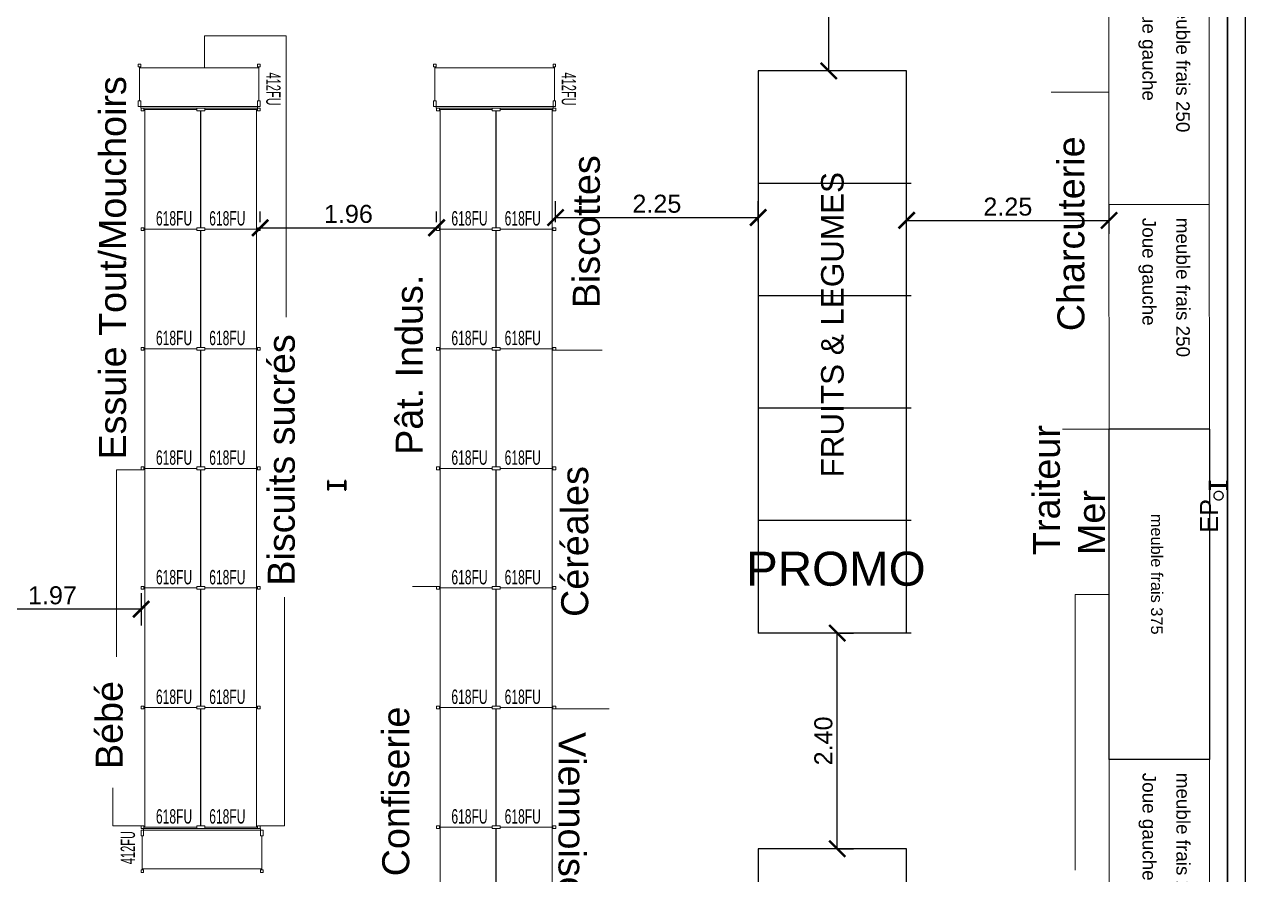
# Model space of a CAD drawing. Header units: millimetres. Extents: x 15590 to 15992, y 1055 to 1132.
# Drawn here: x 15856.93 to 15870.5, y 1084.24 to 1093.7 of the extents above; entities that cross this region are included whole.
import ezdxf
from ezdxf.enums import TextEntityAlignment as Align

# ---------------------------------------------------------------- set-up
doc = ezdxf.new("R2010")
doc.units = ezdxf.units.MM
doc.header["$MEASUREMENT"] = 0
doc.linetypes.add('Tirets', pattern=[0.004586, 0.002822, -0.001764])
doc.layers.get('0').update_dxf_attribs({"lineweight": 9})
doc.layers.add('DM cloison', color=7, linetype='Continuous', lineweight=9)
for name, color, linetype in [('DRAUF', 7, 'Continuous'), ('EP', 7, 'Continuous'), ('FAMILLES', 8, 'Continuous'), ('frais', 5, 'Continuous'), ('Gondoles.VETTI', 7, 'Continuous'), ('murs exterieurs.P', 7, 'Continuous'), ('structure', 7, 'Continuous')]:
    doc.layers.add(name, color=color, linetype=linetype)
doc.layers.add('FACADES_Stylo_No__88', color=7, linetype='Continuous', lineweight=9, true_color=0xfb03ff)
doc.styles.add('Arial', font='arial.ttf')
doc.styles.add('Arial Narrow', font='ARIALN.TTF', dxfattribs={"height": 0.3})
doc.styles.add('GENERATED_STYLE_2', font='')
doc.styles.get("Standard").update_dxf_attribs({"font": 'swiss.ttf', "height": 0.2})
doc.styles.add('STYLE_GENERE_1', font='arial.ttf')
doc.styles.get('GENERATED_STYLE_2').set_extended_font_data('Arial Occidental')
doc.dimstyles.get("Standard").update_dxf_attribs({"dimtxt": 0.2, "dimasz": 0.18, "dimexe": 0.18, "dimexo": 0.0625, "dimgap": 0.05, "dimtad": 1, "dimzin": 4, "dimdsep": 46, "dimtxsty": 'Standard', "dimblk": 'ARCHTICK', "dimcen": 0.09, "dimadec": 0, "dimazin": 0, "dimtfac": 1, "dimtofl": 0, "dimtmove": 0, "dimatfit": 3, "dimfxl": 1, "dimtolj": 1, "dimtzin": 0, "dimarcsym": 0})

# ---------------------------------------------------------------- blocks, each defined once
blk = doc.blocks.new('FRAIS250')
at = {"layer": 'frais', "linetype": 'ByBlock', "lineweight": -2}
for p, q in [((-0.558, 2.5), (-0.558, 0)), ((0.557, 2.5), (-0.558, 2.5)), ((0.557, 0), (0.557, 2.5)), ((-0.558, 0), (0.557, 0)), ((-0.558, 0), (0.557, 0))]:
    blk.add_line(p, q, dxfattribs=at)
at = {"layer": 'frais', "linetype": 'ByBlock', "lineweight": -2, "oblique": -180, "text_generation_flag": 6}
for s, p in [('Joue gauche', (-0.187, 2.351)), ('meuble frais 250', (0.189, 2.351))]:
    blk.add_text(s, height=0.15, rotation=90, dxfattribs=at).set_placement(p)
blk = doc.blocks.new('*U65')
at = {"color": 5, "linetype": 'ByBlock', "lineweight": -2}
for p, q in [((0.04, 1.115), (3.71, 1.115)), ((0.04, 1.115), (0.04, 0)), ((3.71, 1.115), (3.71, 0)), ((3.71, 0), (0.04, 0))]:
    blk.add_line(p, q, dxfattribs=at)
blk.add_text('meuble frais 375', height=0.13, dxfattribs=at).set_placement((0.98, 0.464))
blk = doc.blocks.new('2P618X133')
at = {"color": 6}
for points in [[(-0.621, 1.345), (-0.631, 1.345), (-0.631, 1.36), (-0.662, 1.36), (-0.662, 1.33), (-0.631, 1.33), (-0.631, 1.345), (-0.621, 1.345)], [(0.621, 1.345), (0.631, 1.345), (0.631, 1.36), (0.662, 1.36), (0.662, 1.33), (0.631, 1.33), (0.631, 1.345), (0.621, 1.345)], [(-0.045, 1.345), (-0.621, 1.345)], [(-0.621, 0.015), (-0.621, 1.345)], [(0.045, 1.345), (0.621, 1.345)], [(0.621, 0.015), (0.621, 1.345)], [(-0.621, 0.015), (-0.631, 0.015), (-0.631, 0.03), (-0.662, 0.03), (-0.662, 0), (-0.631, 0), (-0.631, 0.015), (-0.621, 0.015)], [(-0.045, 0.015), (-0.621, 0.015)], [(0.045, 0.015), (0.621, 0.015)], [(0.621, 0.015), (0.631, 0.015), (0.631, 0.03), (0.662, 0.03), (0.662, 0), (0.631, 0), (0.631, 0.015), (0.621, 0.015)]]:
    blk.add_lwpolyline(points, dxfattribs=at)
for points in [[(-0.045, 1.33), (0.045, 1.33), (0.045, 1.36), (-0.045, 1.36)], [(-0.045, 0), (0.045, 0), (0.045, 0.03), (-0.045, 0.03)]]:
    blk.add_lwpolyline(points, close=True, dxfattribs=at)
at = {"color": 7, "lineweight": 25}
blk.add_lwpolyline([(0, 0.03), (0, 1.33)], dxfattribs=at)
blk.add_lwpolyline([(0, 0.03), (0, 1.33)], dxfattribs=at)
at = {"color": 151, "lineweight": 15, "width": 0.6}
for p in [(-0.095, 0.135), (0.497, 0.135)]:
    blk.add_text('618FU', height=0.16, dxfattribs=at).set_placement(p, align=Align.MIDDLE_RIGHT)
blk = doc.blocks.new('A$C366C29EA')
at = {"color": 3}
for p, q in [((-0.05, 0), (-0.05, 1.7)), ((1.2, 0.05), (1.2, 1.7)), ((-0.05, 0.05), (1.2, 0.05))]:
    blk.add_line(p, q, dxfattribs=at)
at = {"layer": 'DRAUF', "color": 3}
blk.add_line((1.2, 1.7), (-0.05, 1.7), dxfattribs=at)
blk = doc.blocks.new('_ArchTick')
at = {"color": 0, "linetype": 'ByBlock', "const_width": 0.15}
blk.add_lwpolyline([(-0.5, -0.5), (0.5, 0.5)], dxfattribs=at)
blk = doc.blocks.new('*D370')
at = {"color": 0, "lineweight": -2, "transparency": 16777216}
for p, q in [((15858.23, 1087.372), (15858.23, 1087.015)), ((15856.257, 1087.354), (15856.257, 1087.015)), ((15858.23, 1087.195), (15856.257, 1087.195))]:
    blk.add_line(p, q, dxfattribs=at)
at = {"layer": 'DEFPOINTS', "color": 0, "transparency": 16777216}
for p in [(15856.257, 1087.416), (15858.23, 1087.435), (15856.257, 1087.195)]:
    blk.add_point(p, dxfattribs=at)
at = {"color": 0, "lineweight": -2, "transparency": 16777216, "xscale": 0.18, "yscale": 0.18, "zscale": 0.18, "rotation": 180}
blk.add_blockref('_ArchTick', (15856.257, 1087.195), dxfattribs=at)
at = {"color": 0, "lineweight": -2, "transparency": 16777216, "xscale": 0.18, "yscale": 0.18, "zscale": 0.18}
blk.add_blockref('_ArchTick', (15858.23, 1087.195), dxfattribs=at)
at = {"color": 0, "transparency": 16777216, "insert": (15857.244, 1087.348), "char_height": 0.2, "attachment_point": 5}
blk.add_mtext('\\A1;1.97', dxfattribs=at)
blk = doc.blocks.new('*D376')
at = {"color": 0, "lineweight": -2, "transparency": 16777216}
for p, q in [((15865.965, 1084.531), (15865.965, 1086.93)), ((15865.999, 1086.93), (15866.145, 1086.93)), ((15865.974, 1084.531), (15866.145, 1084.531))]:
    blk.add_line(p, q, dxfattribs=at)
at = {"layer": 'DEFPOINTS', "color": 0, "transparency": 16777216}
for p in [(15865.936, 1086.93), (15865.965, 1086.93), (15865.911, 1084.531)]:
    blk.add_point(p, dxfattribs=at)
at = {"color": 0, "lineweight": -2, "transparency": 16777216, "xscale": 0.18, "yscale": 0.18, "zscale": 0.18}
for p, rotation in [((15865.965, 1086.93), 90), ((15865.965, 1084.531), 270)]:
    blk.add_blockref('_ArchTick', p, dxfattribs=dict(at, rotation=rotation))
at = {"color": 0, "transparency": 16777216, "insert": (15865.812, 1085.73), "char_height": 0.2, "attachment_point": 5, "rotation": 90}
blk.add_mtext('\\A1;2.40', dxfattribs=at)
blk = doc.blocks.new('*D386')
at = {"color": 0, "lineweight": -2, "transparency": 16777216}
for p, q in [((15866.736, 1091.367), (15866.736, 1091.698)), ((15868.986, 1091.369), (15868.986, 1091.698)), ((15866.736, 1091.518), (15868.986, 1091.518))]:
    blk.add_line(p, q, dxfattribs=at)
at = {"layer": 'DEFPOINTS', "color": 0, "transparency": 16777216}
for p in [(15868.986, 1091.518), (15866.736, 1091.305), (15868.986, 1091.306)]:
    blk.add_point(p, dxfattribs=at)
at = {"color": 0, "lineweight": -2, "transparency": 16777216, "xscale": 0.18, "yscale": 0.18, "zscale": 0.18, "rotation": 180}
blk.add_blockref('_ArchTick', (15866.736, 1091.518), dxfattribs=at)
at = {"color": 0, "lineweight": -2, "transparency": 16777216, "xscale": 0.18, "yscale": 0.18, "zscale": 0.18}
blk.add_blockref('_ArchTick', (15868.986, 1091.518), dxfattribs=at)
at = {"color": 0, "transparency": 16777216, "insert": (15867.861, 1091.67), "char_height": 0.2, "attachment_point": 5}
blk.add_mtext('\\A1;2.25', dxfattribs=at)
blk = doc.blocks.new('TG412')
at = {"layer": 'FACADES_Stylo_No__88', "linetype": 'Continuous'}
for p, q in [((-0.02, 0.678), (-0.08, 0.678)), ((-0.08, 0.649), (-0.08, 0.678)), ((-0.08, 0.649), (-0.02, 0.649)), ((-0.02, 0.649), (-0.02, 0.678)), ((0, 0.649), (-0.02, 0.649)), ((-0.02, 0.649), (-0.02, -0.649)), ((0, 0.649), (0, -0.649)), ((-0.08, -0.678), (-0.08, -0.649)), ((-0.08, -0.649), (-0.02, -0.649)), ((-0.02, -0.678), (-0.08, -0.678)), ((-0.02, -0.649), (-0.02, -0.678)), ((-0.02, -0.649), (0, -0.649))]:
    blk.add_line(p, q, dxfattribs=at)
at = {"layer": 'FACADES_Stylo_No__88', "linetype": 'Continuous', "flags": 128}
for points in [[(-0.45, 0.664), (-0.459, 0.664), (-0.459, 0.649), (-0.489, 0.649), (-0.489, 0.678), (-0.459, 0.678), (-0.459, 0.664)], [(-0.45, -0.664), (-0.459, -0.664), (-0.459, -0.678), (-0.489, -0.678), (-0.489, -0.649), (-0.459, -0.649), (-0.459, -0.664)]]:
    blk.add_lwpolyline(points, close=True, dxfattribs=at)
for points in [[(-0.08, 0.664), (-0.45, 0.664)], [(-0.449, 0.664), (-0.449, -0.664)], [(-0.08, -0.664), (-0.45, -0.664)]]:
    blk.add_lwpolyline(points, dxfattribs=at)
at = {"color": 151, "linetype": 'Continuous', "insert": (-0.028, 0.824), "char_height": 0.15965, "attachment_point": 6, "style": 'STYLE_GENERE_1'}
blk.add_mtext('\\A1;{\\W0.550000x;\\fArial|b0|i0|c0|p34;412FU}', dxfattribs=at)
blk = doc.blocks.new('*D396')
at = {"color": 0, "lineweight": -2, "transparency": 16777216}
for p, q in [((15865.851, 1096.163), (15865.69, 1096.163)), ((15865.87, 1096.163), (15865.87, 1093.18)), ((15865.851, 1093.18), (15865.69, 1093.18))]:
    blk.add_line(p, q, dxfattribs=at)
at = {"layer": 'DEFPOINTS', "color": 0, "transparency": 16777216}
for p in [(15865.914, 1096.163), (15865.87, 1093.18), (15865.914, 1093.18)]:
    blk.add_point(p, dxfattribs=at)
at = {"color": 0, "lineweight": -2, "transparency": 16777216, "xscale": 0.18, "yscale": 0.18, "zscale": 0.18}
for p, rotation in [((15865.87, 1096.163), 90), ((15865.87, 1093.18), 270)]:
    blk.add_blockref('_ArchTick', p, dxfattribs=dict(at, rotation=rotation))
at = {"color": 0, "transparency": 16777216, "insert": (15865.717, 1094.671), "char_height": 0.2, "attachment_point": 5, "rotation": 90}
blk.add_mtext('\\A1;2.98', dxfattribs=at)
blk = doc.blocks.new('*D403')
at = {"color": 0, "lineweight": -2, "transparency": 16777216}
for p, q in [((15859.553, 1091.499), (15859.553, 1091.616)), ((15861.513, 1091.499), (15861.513, 1091.616)), ((15859.553, 1091.436), (15861.513, 1091.436))]:
    blk.add_line(p, q, dxfattribs=at)
at = {"layer": 'DEFPOINTS', "color": 0, "transparency": 16777216}
for p in [(15859.553, 1091.436), (15861.513, 1091.436), (15861.513, 1091.436)]:
    blk.add_point(p, dxfattribs=at)
at = {"color": 0, "lineweight": -2, "transparency": 16777216, "xscale": 0.18, "yscale": 0.18, "zscale": 0.18, "rotation": 180}
blk.add_blockref('_ArchTick', (15859.553, 1091.436), dxfattribs=at)
at = {"color": 0, "lineweight": -2, "transparency": 16777216, "xscale": 0.18, "yscale": 0.18, "zscale": 0.18}
blk.add_blockref('_ArchTick', (15861.513, 1091.436), dxfattribs=at)
at = {"color": 0, "transparency": 16777216, "insert": (15860.533, 1091.589), "char_height": 0.2, "attachment_point": 5}
blk.add_mtext('\\A1;1.96', dxfattribs=at)
blk = doc.blocks.new('*D404')
at = {"color": 0, "lineweight": -2, "transparency": 16777216}
for p, q in [((15862.836, 1091.499), (15862.836, 1091.73)), ((15865.086, 1091.499), (15865.086, 1091.73)), ((15862.836, 1091.55), (15865.086, 1091.55))]:
    blk.add_line(p, q, dxfattribs=at)
at = {"layer": 'DEFPOINTS', "color": 0, "transparency": 16777216}
for p in [(15862.836, 1091.436), (15865.086, 1091.55), (15865.086, 1091.436)]:
    blk.add_point(p, dxfattribs=at)
at = {"color": 0, "lineweight": -2, "transparency": 16777216, "xscale": 0.18, "yscale": 0.18, "zscale": 0.18, "rotation": 180}
blk.add_blockref('_ArchTick', (15862.836, 1091.55), dxfattribs=at)
at = {"color": 0, "lineweight": -2, "transparency": 16777216, "xscale": 0.18, "yscale": 0.18, "zscale": 0.18}
blk.add_blockref('_ArchTick', (15865.086, 1091.55), dxfattribs=at)
at = {"color": 0, "transparency": 16777216, "insert": (15863.961, 1091.702), "char_height": 0.2, "attachment_point": 5}
blk.add_mtext('\\A1;2.25', dxfattribs=at)

msp = doc.modelspace()

# ---------------------------------------------------------------- linework, layer by layer
for p, q in [((15859.843, 1093.569), (15858.934, 1093.569)), ((15858.934, 1093.569), (15858.934, 1093.215)), ((15859.843, 1090.443), (15859.843, 1093.569)), ((15868.986, 1092.945), (15868.342, 1092.945)), ((15862.836, 1090.076), (15863.353, 1090.076)), ((15868.988, 1089.195), (15868.469, 1089.195)), ((15858.23, 1088.746), (15857.956, 1088.746)), ((15857.956, 1088.746), (15857.956, 1086.665)), ((15861.513, 1087.446), (15861.244, 1087.446)), ((15859.823, 1084.786), (15859.823, 1087.328)), ((15868.988, 1087.36), (15868.609, 1087.36)), ((15868.609, 1087.36), (15868.609, 1084.293)), ((15862.836, 1086.086), (15863.432, 1086.086)), ((15857.914, 1084.786), (15857.914, 1085.209)), ((15858.23, 1084.786), (15857.914, 1084.786)), ((15859.538, 1084.786), (15859.823, 1084.786))]:
    msp.add_line(p, q)
at = {"layer": 'EP', "linetype": 'Tirets', "ltscale": 1000}
msp.add_circle((15870.203, 1088.457), 0.05, dxfattribs=at)
at = {"layer": 'Gondoles.VETTI', "linetype": 'Continuous', "ltscale": 1000}
for p, q in [((15870.303, 1103.494), (15870.303, 1076.894)), ((15870.303, 1076.894), (15870.303, 1103.494))]:
    msp.add_line(p, q, dxfattribs=at)
at = {"layer": 'murs exterieurs.P', "linetype": 'Continuous', "ltscale": 1000, "flags": 128}
for points in [[(15870.303, 1096.502), (15870.303, 1070.704)], [(15870.503, 1070.704), (15870.503, 1096.502)]]:
    msp.add_lwpolyline(points, dxfattribs=at)
at = {"layer": 'structure', "color": 160, "linetype": 'Continuous', "lineweight": 35, "ltscale": 1000}
for p, q in [((15860.312, 1088.621), (15860.303, 1088.621)), ((15860.303, 1088.621), (15860.303, 1088.521)), ((15860.312, 1088.579), (15860.312, 1088.621)), ((15860.503, 1088.621), (15860.495, 1088.621)), ((15860.495, 1088.621), (15860.495, 1088.579)), ((15860.503, 1088.521), (15860.503, 1088.621)), ((15870.111, 1088.621), (15870.103, 1088.621)), ((15870.103, 1088.621), (15870.103, 1088.521)), ((15870.111, 1088.579), (15870.111, 1088.621)), ((15870.303, 1088.621), (15870.294, 1088.621)), ((15870.294, 1088.621), (15870.294, 1088.579)), ((15870.303, 1088.521), (15870.303, 1088.621)), ((15860.303, 1088.521), (15860.312, 1088.521)), ((15860.312, 1088.521), (15860.312, 1088.563)), ((15860.489, 1088.574), (15860.317, 1088.574)), ((15860.317, 1088.568), (15860.489, 1088.568)), ((15860.495, 1088.563), (15860.495, 1088.521)), ((15860.495, 1088.521), (15860.503, 1088.521)), ((15870.103, 1088.521), (15870.111, 1088.521)), ((15870.111, 1088.521), (15870.111, 1088.563)), ((15870.289, 1088.574), (15870.117, 1088.574)), ((15870.117, 1088.568), (15870.289, 1088.568)), ((15870.294, 1088.563), (15870.294, 1088.521)), ((15870.294, 1088.521), (15870.303, 1088.521))]:
    msp.add_line(p, q, dxfattribs=at)
for centre, start, end in [((15860.317, 1088.579), 180, 270), ((15860.317, 1088.563), 90, 180), ((15860.489, 1088.579), 270, 0), ((15860.489, 1088.563), 0, 90), ((15870.117, 1088.579), 180, 270), ((15870.117, 1088.563), 90, 180), ((15870.289, 1088.579), 270, 0), ((15870.289, 1088.563), 0, 90)]:
    msp.add_arc(centre, 0.0056, start, end, dxfattribs=at)

# ---------------------------------------------------------------- block references
for p, rotation in [((15858.875, 1092.766), 270), ((15862.158, 1092.766), 270), ((15858.907, 1084.756), 89.99999999999999)]:
    msp.add_blockref('TG412', p, dxfattribs=dict(rotation=rotation))
for p in [(15858.892, 1091.406), (15862.175, 1091.406), (15858.892, 1090.076), (15862.175, 1090.076), (15858.892, 1088.746), (15862.175, 1088.746), (15858.892, 1087.416), (15862.175, 1087.416), (15858.892, 1086.086), (15862.175, 1086.086), (15858.892, 1084.756), (15862.175, 1084.756), (15862.175, 1083.426)]:
    msp.add_blockref('2P618X133', p)
at = {"layer": 'DM cloison'}
for p in [(15869.543, 1091.695), (15869.545, 1083.025)]:
    msp.add_blockref('FRAIS250', p, dxfattribs=at)
at = {"layer": 'DM cloison', "rotation": 0.04487595289141397}
msp.add_blockref('FRAIS250', (15869.545, 1089.196), dxfattribs=at)
at = {"layer": 'DRAUF', "color": 3, "rotation": 90}
for p in [(15866.786, 1091.98), (15866.786, 1090.73), (15866.786, 1089.48), (15866.786, 1088.23), (15866.786, 1086.98), (15866.786, 1083.331)]:
    msp.add_blockref('A$C366C29EA', p, dxfattribs=at)
at = {"layer": 'frais', "rotation": 269.9999999999999}
msp.add_blockref('*U65', (15868.988, 1089.235), dxfattribs=at)

# ---------------------------------------------------------------- texts
at = {"insert": (15865.786, 1090.358), "char_height": 0.25, "width": 186.5934, "attachment_point": 2, "rotation": 90, "style": 'Arial Narrow'}
msp.add_mtext('{\\fArial|b0|i0|c0|p34;\\C3;FRUITS & LEGUMES}', dxfattribs=at)
at = {"insert": (15865.95, 1087.834), "char_height": 0.37811, "width": 11.06971, "attachment_point": 2, "style": 'Arial Narrow'}
msp.add_mtext('{\\fArial|b0|i0|c0|p34;\\C1;PROMO }', dxfattribs=at)
at = {"layer": 'EP', "linetype": 'Continuous', "insert": (15870.096, 1088.233), "char_height": 0.2, "attachment_point": 5, "rotation": 90, "style": 'GENERATED_STYLE_2'}
msp.add_mtext('{EP}', dxfattribs=at)
at = {"layer": 'FAMILLES', "color": 0, "char_height": 0.3, "attachment_point": 1, "style": 'Arial'}
for s, insert, width, rotation in [('Essuie Tout/Mouchoirs', (15857.762, 1088.859), 7.36144, 90), ('{\\C5;Charcuterie}', (15868.412, 1090.286), 7.36144, 90), ('Biscottes', (15863.027, 1090.542), 7.36144, 90), ('Pât. Indus.', (15861.059, 1088.911), 7.36144, 90), ('Biscuits sucrés', (15859.637, 1087.457), 7.36144, 90), ('{\\C5;Traiteur Mer}', (15868.139, 1087.797), 1.50184, 90), ('Céréales', (15862.898, 1087.109), 7.36144, 90), ('Bébé', (15857.725, 1085.417), 7.36144, 90), ('Confiserie', (15860.909, 1084.225), 7.36144, 90), ('Viennoiserie', (15863.168, 1085.828), 7.36144, 270)]:
    msp.add_mtext(s, dxfattribs=dict(at, insert=insert, width=width, rotation=rotation))

# ---------------------------------------------------------------- dimensions: what is measured, and where the dimension line sits
for base, p1, p2, picture, middle in [((15865.87, 1093.18), (15865.914, 1096.163), (15865.914, 1093.18), '*D396', (15865.717, 1094.671)), ((15865.965, 1086.93), (15865.911, 1084.531), (15865.936, 1086.93), '*D376', (15865.812, 1085.73))]:
    dim = msp.add_linear_dim(base=base, p1=p1, p2=p2, angle=90, dimstyle='Standard')
    dim.commit()
    dim.dimension.update_dxf_attribs({"geometry": picture, "text_midpoint": middle})
for base, p1, p2, picture, middle in [((15861.513, 1091.436), (15859.553, 1091.436), (15861.513, 1091.436), '*D403', (15860.533, 1091.589)), ((15865.086, 1091.55), (15862.836, 1091.436), (15865.086, 1091.436), '*D404', (15863.961, 1091.702)), ((15868.986, 1091.518), (15866.736, 1091.305), (15868.986, 1091.306), '*D386', (15867.861, 1091.67)), ((15856.257, 1087.195), (15858.23, 1087.435), (15856.257, 1087.416), '*D370', (15857.244, 1087.348))]:
    dim = msp.add_linear_dim(base=base, p1=p1, p2=p2, dimstyle='Standard')
    dim.commit()
    dim.dimension.update_dxf_attribs({"geometry": picture, "text_midpoint": middle})

doc.saveas('drawing.dxf')
